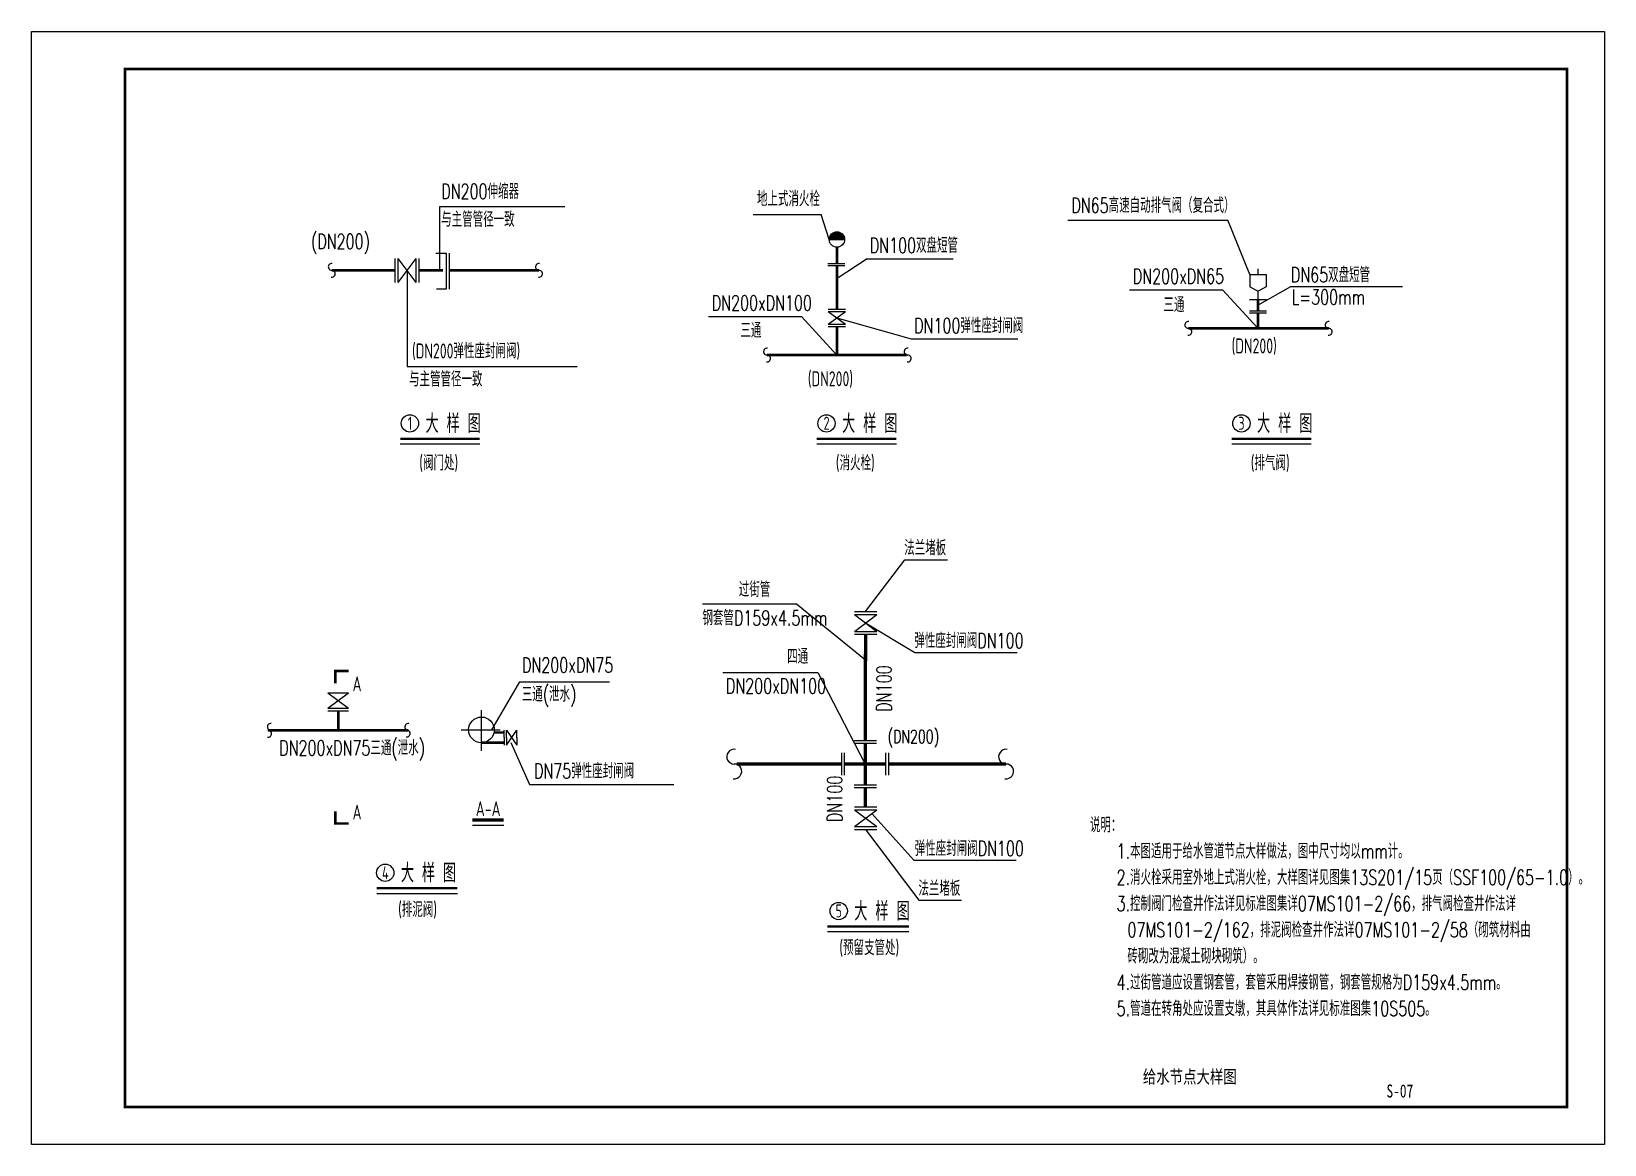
# Model space of a CAD drawing. Extents: x 204124 to 204544, y 145480 to 145777.
import ezdxf
from ezdxf.enums import TextEntityAlignment as Align

# ---------------------------------------------------------------- set-up
doc = ezdxf.new("R2010")
doc.units = 0
doc.layers.get('0').update_dxf_attribs({"linetype": 'CONTINUOUS'})
for name, color, linetype in [('GPSCOMMON', 7, 'CONTINUOUS'), ('SZC', 1, 'CONTINUOUS'), ('图框', 204, 'CONTINUOUS')]:
    doc.layers.add(name, color=color, linetype=linetype)
doc.styles.add('-宋体', font='', dxfattribs={"width": 0.75})
doc.styles.add('gpsxw', font='txt.shx', dxfattribs={"width": 0.7, "bigfont": 'hztxt.shx'})
doc.styles.add('HZTXT', font='tssdeng.shx', dxfattribs={"width": 0.7, "bigfont": 'Hztxt.shx'})
doc.styles.get('-宋体').set_extended_font_data('SimSun')

msp = doc.modelspace()

# ---------------------------------------------------------------- hatches: boundary and pattern name
at = {"layer": 'SZC'}
msp.add_hatch(color=0, dxfattribs=at).paths.add_polyline_path([(204336.88, 145721.97), (204340.99, 145721.97, 1)])

# ---------------------------------------------------------------- linework, layer by layer
at = {"color": 7}
for p, q in [((204303.04, 145624.75), (204328.17, 145624.75)), ((204343.61, 145622.65), (204346.61, 145622.65)), ((204346.61, 145622.65), (204349.61, 145622.65)), ((204343.61, 145621.9), (204349.61, 145617.4)), ((204343.61, 145617.4), (204349.61, 145621.9)), ((204343.61, 145621.9), (204346.61, 145621.9)), ((204346.61, 145621.9), (204349.61, 145621.9)), ((204343.61, 145617.4), (204346.61, 145617.4)), ((204343.61, 145616.65), (204346.61, 145616.65)), ((204346.61, 145617.4), (204349.61, 145617.4)), ((204346.61, 145616.65), (204349.61, 145616.65)), ((204308.49, 145606.43), (204333.84, 145606.43)), ((204333.84, 145606.43), (204346.53, 145582)), ((204340.25, 145582), (204340.25, 145585)), ((204341, 145582), (204341, 145585)), ((204343.53, 145588.27), (204346.53, 145588.27)), ((204343.53, 145587.52), (204346.53, 145587.52)), ((204346.53, 145588.27), (204349.53, 145588.27)), ((204346.53, 145587.52), (204349.53, 145587.52)), ((204352.05, 145582), (204352.05, 145585)), ((204352.8, 145582), (204352.8, 145585)), ((204340.25, 145579), (204340.25, 145582)), ((204341, 145579), (204341, 145582)), ((204352.05, 145579), (204352.05, 145582)), ((204352.8, 145579), (204352.8, 145582)), ((204343.53, 145576.47), (204346.53, 145576.47)), ((204346.53, 145576.47), (204349.53, 145576.47)), ((204343.53, 145575.72), (204346.53, 145575.72)), ((204346.53, 145575.72), (204349.53, 145575.72)), ((204343.61, 145570.55), (204346.61, 145570.55)), ((204343.61, 145565.3), (204349.61, 145569.8)), ((204343.61, 145569.8), (204349.61, 145565.3)), ((204343.61, 145569.8), (204346.61, 145569.8)), ((204346.61, 145570.55), (204349.61, 145570.55)), ((204346.61, 145569.8), (204349.61, 145569.8)), ((204343.61, 145565.3), (204346.61, 145565.3)), ((204343.61, 145564.55), (204346.61, 145564.55)), ((204346.61, 145565.3), (204349.61, 145565.3)), ((204346.61, 145564.55), (204349.61, 145564.55))]:
    msp.add_line(p, q, dxfattribs=at)
at = {"color": 7, "const_width": 0.9}
for points in [[(204346.53, 145601.64), (204346.61, 145616.65)], [(204346.53, 145588.27), (204346.53, 145601.64)], [(204346.53, 145582), (204346.53, 145587.52)], [(204312.17, 145582), (204340.25, 145582)], [(204341, 145582), (204342.15, 145582)], [(204352.05, 145582), (204342.13, 145582)], [(204346.53, 145582), (204346.53, 145576.47)], [(204374.74, 145582), (204352.8, 145582)], [(204384.12, 145582), (204374.74, 145582)], [(204346.53, 145575.72), (204346.53, 145570.55)]]:
    msp.add_lwpolyline(points, dxfattribs=at)
at = {"color": 7}
for centre, start, end in [((204311.52, 145583.96), 81.1124, 270.4049), ((204384.09, 145583.96), 81.1124, 270.4049), ((204311.55, 145580.03), 261.1124, 90.4049), ((204384.12, 145580.03), 261.1124, 90.4049)]:
    msp.add_arc(centre, 1.97, start, end, dxfattribs=at)
at = {"layer": 'GPSCOMMON', "color": 0}
for p, q in [((204266.3, 145730.71), (204232.8, 145730.71)), ((204232.8, 145730.71), (204232.8, 145713.95))]:
    msp.add_line(p, q, dxfattribs=at)
at = {"layer": 'GPSCOMMON'}
for p, q in [((204346.61, 145622.65), (204357.08, 145636.52)), ((204357.08, 145636.52), (204368.45, 145636.52)), ((204328.17, 145624.75), (204346.58, 145609.78)), ((204346.61, 145619.65), (204359.76, 145611.76)), ((204359.76, 145611.76), (204387.09, 145611.76)), ((204348.26, 145568.79), (204359.5, 145556.35)), ((204346.61, 145564.55), (204360.86, 145545.64)), ((204359.5, 145556.35), (204386.83, 145556.35)), ((204360.86, 145545.64), (204372.23, 145545.64))]:
    msp.add_line(p, q, dxfattribs=at)
at = {"layer": 'GPSCOMMON', "color": 0}
for centre in [(204224.93, 145672.89), (204336.16, 145672.89), (204446.94, 145672.89), (204218.34, 145552.97), (204339.42, 145542.77)]:
    msp.add_circle(centre, 2.31, dxfattribs=at)
at = {"layer": 'SZC', "color": 0}
for p, q in [((204316.59, 145728.66), (204334.72, 145728.66)), ((204336.88, 145721.97), (204334.72, 145728.66)), ((204400.62, 145727.13), (204443.36, 145727.13)), ((204449.2, 145712.63), (204443.36, 145727.13)), ((204336.88, 145721.97), (204340.99, 145721.97)), ((204221.02, 145713.72), (204221.02, 145716.92)), ((204226.62, 145710.52), (204221.82, 145716.92)), ((204221.82, 145710.52), (204226.62, 145716.92)), ((204221.82, 145713.72), (204221.82, 145716.92)), ((204226.62, 145713.72), (204226.62, 145716.92)), ((204227.42, 145713.72), (204227.42, 145716.92)), ((204231.84, 145718.3), (204234.64, 145718.3)), ((204234.64, 145718.3), (204234.64, 145708.69)), ((204235.45, 145718.3), (204235.45, 145708.69)), ((204336.5, 145715.57), (204338.79, 145715.57)), ((204336.5, 145715), (204338.79, 145715)), ((204338.79, 145715.57), (204341.07, 145715.57)), ((204338.79, 145715), (204341.07, 145715)), ((204347.02, 145716.76), (204339.04, 145711.56)), ((204347.02, 145716.76), (204369.96, 145716.76)), ((204221.02, 145710.52), (204221.02, 145713.72)), ((204221.82, 145710.52), (204221.82, 145713.72)), ((204224.22, 145713.72), (204224.22, 145688.07)), ((204226.62, 145710.52), (204226.62, 145713.72)), ((204227.42, 145710.52), (204227.42, 145713.72)), ((204449.2, 145712.63), (204453.58, 145712.63)), ((204449.2, 145712.63), (204449.2, 145709.33)), ((204451.39, 145712.63), (204451.39, 145714.11)), ((204451.39, 145712.63), (204451.39, 145712.63)), ((204453.58, 145712.63), (204453.58, 145709.33)), ((204234.64, 145708.69), (204232.08, 145708.69)), ((204417.05, 145708.56), (204441.87, 145708.56)), ((204441.87, 145708.56), (204451.35, 145698.26)), ((204449.2, 145709.33), (204451.39, 145708.17)), ((204451.35, 145704.43), (204460.18, 145709.39)), ((204453.58, 145709.33), (204451.39, 145708.17)), ((204451.39, 145705.91), (204451.39, 145708.17)), ((204460.18, 145709.39), (204489.98, 145709.39)), ((204336.65, 145703.33), (204338.94, 145703.33)), ((204336.65, 145702.76), (204338.94, 145702.76)), ((204336.65, 145702.76), (204341.22, 145699.33)), ((204336.65, 145699.33), (204341.22, 145702.76)), ((204338.94, 145703.33), (204341.22, 145703.33)), ((204338.94, 145702.76), (204341.22, 145702.76)), ((204449.07, 145705.93), (204451.35, 145705.93)), ((204449.07, 145705.91), (204451.35, 145705.91)), ((204449.07, 145702.95), (204451.35, 145702.95)), ((204449.07, 145702.37), (204451.35, 145702.37)), ((204451.35, 145705.93), (204453.64, 145705.93)), ((204451.35, 145705.91), (204453.64, 145705.91)), ((204451.35, 145702.95), (204453.64, 145702.95)), ((204451.35, 145702.37), (204453.64, 145702.37)), ((204304.67, 145701.41), (204329.45, 145701.41)), ((204329.45, 145701.41), (204338.94, 145691.11)), ((204336.65, 145699.33), (204338.94, 145699.33)), ((204336.65, 145698.76), (204338.94, 145698.76)), ((204338.94, 145701.04), (204358.78, 145695.45)), ((204338.94, 145699.33), (204341.22, 145699.33)), ((204338.94, 145698.76), (204341.22, 145698.76)), ((204358.78, 145695.45), (204387.27, 145695.45)), ((204224.22, 145688.07), (204269.59, 145688.07)), ((204222.35, 145667.4), (204243.6, 145667.4)), ((204333.58, 145667.4), (204354.83, 145667.4)), ((204444.36, 145667.4), (204465.61, 145667.4)), ((204246.8, 145591.1), (204254.33, 145603.89)), ((204254.33, 145603.89), (204278.22, 145603.89)), ((204203.06, 145600.98), (204205.8, 145600.98)), ((204203.06, 145600.98), (204208.54, 145596.86)), ((204203.06, 145596.86), (204208.54, 145600.98)), ((204205.8, 145600.98), (204208.54, 145600.98)), ((204203.06, 145596.86), (204205.8, 145596.86)), ((204203.06, 145596.18), (204205.8, 145596.18)), ((204205.8, 145596.86), (204208.54, 145596.86)), ((204205.8, 145596.18), (204208.54, 145596.18)), ((204244.03, 145585.52), (204244.03, 145596.35)), ((204238.65, 145591.1), (204249.04, 145591.1)), ((204250.07, 145589.04), (204250.07, 145591)), ((204250.07, 145589.04), (204250.07, 145591)), ((204250.07, 145589.04), (204250.07, 145587.07)), ((204250.07, 145589.04), (204250.07, 145587.07)), ((204250.76, 145587.07), (204253.5, 145591)), ((204250.76, 145591), (204253.5, 145587.07)), ((204250.76, 145589.04), (204250.76, 145591)), ((204250.76, 145589.04), (204250.76, 145587.07)), ((204253.5, 145589.04), (204253.5, 145591)), ((204253.5, 145589.04), (204253.5, 145587.07)), ((204251.92, 145587.74), (204256.87, 145576.49)), ((204256.87, 145576.49), (204295.43, 145576.49)), ((204241.62, 145565.67), (204249.98, 145565.67)), ((204216.08, 145547.49), (204237.61, 145547.49)), ((204336.43, 145537.29), (204358.17, 145537.29))]:
    msp.add_line(p, q, dxfattribs=at)
for points, const_width in [([(204338.94, 145715.57), (204338.94, 145719.92)], 0.686), ([(204338.94, 145703.33), (204338.94, 145715)], 0.686), ([(204204.09, 145713.72), (204221.02, 145713.72)], 0.686), ([(204227.42, 145713.72), (204229.62, 145713.72)], 0.686), ([(204229.62, 145713.72), (204233.81, 145713.72)], 0.686), ([(204259.4, 145713.72), (204235.45, 145713.72)], 0.686), ([(204451.35, 145702.95), (204451.35, 145705.91)], 0.686), ([(204451.35, 145698.26), (204451.35, 145702.37)], 0.686), ([(204338.94, 145691.11), (204338.94, 145698.76)], 0.686), ([(204432.79, 145698.26), (204470.24, 145698.26)], 0.686), ([(204320.29, 145691.11), (204357.61, 145691.11)], 0.686), ([(204222.35, 145668.77), (204243.6, 145668.77)], 0.6), ([(204333.58, 145668.77), (204354.83, 145668.77)], 0.6), ([(204444.36, 145668.77), (204465.61, 145668.77)], 0.6), ([(204208.6, 145606.8), (204205.01, 145606.8), (204205.01, 145603.56)], 0.686), ([(204205.8, 145596.18), (204205.8, 145590.96)], 0.686), ([(204224.51, 145590.96), (204187.06, 145590.96)], 0.686), ([(204247.39, 145590.41), (204250.07, 145590.41)], 0.686), ([(204244.12, 145587.67), (204250.07, 145587.67)], 0.686), ([(204208.6, 145566.13), (204205.01, 145566.13), (204205.01, 145569.36)], 0.686), ([(204241.62, 145567.04), (204249.98, 145567.04)], 0.914), ([(204216.08, 145548.86), (204237.61, 145548.86)], 0.6), ([(204336.43, 145538.66), (204358.17, 145538.66)], 0.6)]:
    msp.add_lwpolyline(points, dxfattribs=dict(at, const_width=const_width))
for centre, radius in [((204338.94, 145721.97), 2.06), ((204244.03, 145591.1), 3.43)]:
    msp.add_circle(centre, radius, dxfattribs=at)
for centre, start, end in [((204204.07, 145714.64), 81.1124, 270.4049), ((204259.39, 145714.64), 81.1124, 270.4049), ((204204.08, 145712.8), 261.1124, 90.4049), ((204259.4, 145712.8), 261.1124, 90.4049), ((204432.77, 145699.18), 81.1124, 270.4049), ((204432.78, 145697.34), 261.1124, 90.4049), ((204470.24, 145699.18), 81.1124, 270.4049), ((204470.25, 145697.34), 261.1124, 90.4049), ((204320.26, 145692.03), 81.1124, 270.4049), ((204320.28, 145690.19), 261.1124, 90.4049), ((204357.82, 145692.03), 81.1124, 270.4049), ((204357.83, 145690.19), 261.1124, 90.4049), ((204187.79, 145591.88), 81.1124, 270.4049), ((204187.05, 145590.05), 261.1124, 90.4049), ((204224.51, 145591.88), 81.1124, 270.4049), ((204224.09, 145590.12), 261.1124, 90.4049)]:
    msp.add_arc(centre, 0.918, start, end, dxfattribs=at)
at = {"layer": '图框', "color": 7, "elevation": 127.29}
msp.add_lwpolyline([(204123.89, 145777.46), (204543.89, 145777.46), (204543.89, 145480.46), (204123.89, 145480.46)], close=True, dxfattribs=at)
at = {"layer": '图框', "color": 7, "const_width": 0.7, "elevation": 127.29}
msp.add_lwpolyline([(204533.89, 145490.46), (204148.89, 145490.46), (204148.89, 145767.46), (204533.89, 145767.46)], close=True, dxfattribs=at)

# ---------------------------------------------------------------- texts
at = {"color": 7, "style": 'gpsxw', "width": 0.7}
for s, height, p in [('DN200伸缩器', 4, (204233.3, 145732.79)), ('地上式消火栓', 4, (204317.61, 145730.83)), ('DN65高速自动排气阀（复合式）', 4, (204401.54, 145729.07)), ('与主管管径一致', 4, (204233.3, 145725.33)), ('(DN200)', 4, (204198.52, 145719.43)), ('DN100双盘短管', 4, (204347.71, 145718.38)), ('DN65双盘短管', 4, (204460.14, 145710.53)), ('DN200xDN65', 4, (204417.94, 145710.17)), ('DN200xDN100', 4, (204305.52, 145703.02)), ('三通 ', 4, (204426.12, 145702.53)), ('L=300mm', 4, (204460.39, 145704.58)), ('三通 ', 4, (204313.17, 145695.7)), ('DN100弹性座封闸阀', 4, (204359.55, 145696.99)), ('与主管管径一致', 4, (204224.71, 145682.7)), ('法兰堵板', 4, (204356.92, 145637.7)), ('过街管', 4, (204312.75, 145626.58)), ('钢套管D159x4.5mm', 4, (204303.04, 145618.98)), ('弹性座封闸阀DN100', 4, (204359.61, 145612.94)), ('DN200xDN75', 4, (204254.86, 145606.38)), ('四通', 4, (204325.65, 145608.7)), ('三通(泄水)', 4, (204254.82, 145598.61)), ('DN200xDN100', 4, (204309.29, 145600.83)), ('DN200xDN75三通(泄水)', 4, (204190.03, 145584.28)), ('(DN200)', 3.5, (204352.48, 145587.57)), ('DN75弹性座封闸阀', 4, (204258.05, 145578.15)), ('说明：', 4, (204406.5, 145563.75)), ('弹性座封闸阀DN100', 4, (204359.71, 145557.47)), ('1.本图适用于给水管道节点大样做法，图中尺寸均以mm计。', 4, (204413.61, 145556.75)), ('法兰堵板', 4, (204360.7, 145546.82)), ('2.消火栓采用室外地上式消火栓，大样图详见图集13S201/15页（SSF100/65-1.0）。', 4, (204413.61, 145549.75)), ('3.控制阀门检查井作法详见标准图集详07MS101-2/66，排气阀检查井作法详', 4, (204413.61, 145542.75)), ('07MS101-2/162，排泥阀检查井作法详07MS101-2/58（砌筑材料由', 4, (204416.51, 145535.75)), ('砖砌改为混凝土砌块砌筑）。', 4, (204416.51, 145528.75)), ('4.过街管道应设置钢套管，套管采用焊接钢管，钢套管规格为D159x4.5mm。', 4, (204413.61, 145521.75)), ('5.管道在转角处应设置支墩，其具体作法详见标准图集10S505。', 4, (204413.61, 145514.75))]:
    msp.add_text(s, height=height, dxfattribs=at).set_placement(p)
for p in [(204353.5, 145595.97), (204340.37, 145566.53)]:
    msp.add_text('DN100', height=4, rotation=90, dxfattribs=at).set_placement(p)
at = {"layer": 'GPSCOMMON', "style": '-宋体', "width": 0.75}
for s, p in [('给水节点大样图', (204433.16, 145498.62, 127.29)), ('S-07', (204489.25, 145494.75, 127.29))]:
    msp.add_text(s, height=3.5, dxfattribs=at).set_placement(p, align=Align.MIDDLE)
at = {"layer": 'SZC', "color": 0, "style": 'HZTXT', "width": 0.7}
for s, p in [('(DN200弹性座封闸阀)', (204225.5, 145690.22)), ('(DN200)', (204444.32, 145691.56)), ('(DN200)', (204331.18, 145682.79)), ('A', (204209.63, 145601.41)), ('A-A', (204242.53, 145568.08)), ('A', (204209.63, 145567.17))]:
    msp.add_text(s, height=4, dxfattribs=at).set_placement(p)
for s, p in [('1', (204224.96, 145672.92)), ('2', (204336.18, 145672.92)), ('3', (204446.97, 145672.92)), ('4', (204218.37, 145553)), ('5', (204339.44, 145542.8))]:
    msp.add_text(s, height=3.5, dxfattribs=at).set_placement(p, align=Align.MIDDLE)
at = {"layer": 'SZC', "style": 'HZTXT', "width": 0.7}
for s, height, p in [('大 样 图', 5, (204229.11, 145670.33)), ('大 样 图', 5, (204340.34, 145670.33)), ('大 样 图', 5, (204451.12, 145670.33)), ('(阀门处)', 4, (204227.43, 145660.34)), ('(消火栓)', 4, (204338.65, 145660.34)), ('(排气阀)', 4, (204449.44, 145660.34)), ('大 样 图', 5, (204222.52, 145550.41)), ('(排泥阀)', 4, (204221.79, 145541.19)), ('大 样 图', 5, (204343.6, 145540.21)), ('(预留支管处)', 4, (204339.59, 145530.99))]:
    msp.add_text(s, height=height, dxfattribs=at).set_placement(p)

doc.saveas('drawing.dxf')
